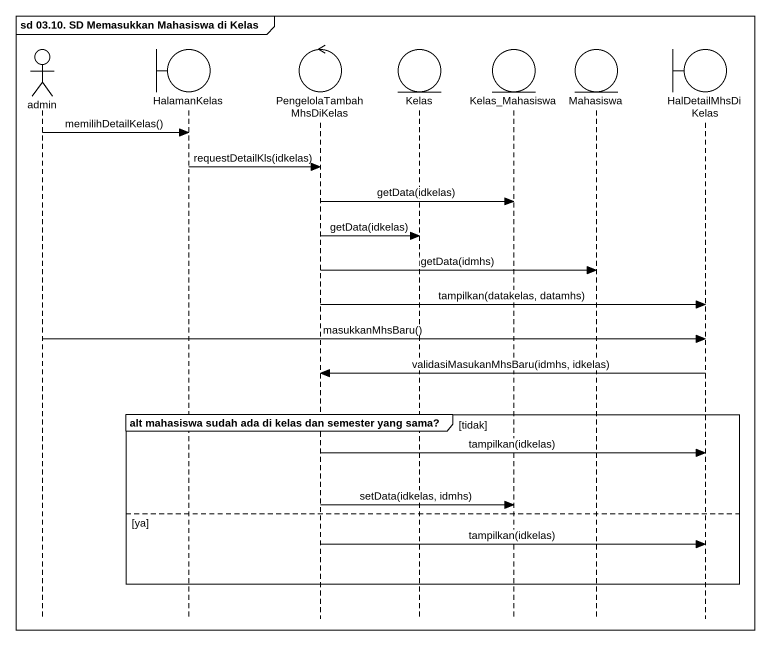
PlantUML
@startuml
mainframe sd 03.10. SD Memasukkan Mahasiswa di Kelas
hide footbox
actor admin
boundary HalamanKelas
control PengelolaTambahMhsDiKelas
entity Kelas
entity Kelas_Mahasiswa
entity Mahasiswa
boundary HalDetailMhsDiKelas

admin -> HalamanKelas : memilihDetailKelas()
HalamanKelas -> PengelolaTambahMhsDiKelas : requestDetailKls(idkelas)
PengelolaTambahMhsDiKelas -> Kelas_Mahasiswa : getData(idkelas)
PengelolaTambahMhsDiKelas -> Kelas : getData(idkelas)
PengelolaTambahMhsDiKelas -> Mahasiswa : getData(idmhs)
PengelolaTambahMhsDiKelas -> HalDetailMhsDiKelas : tampilkan(datakelas, datamhs)
admin -> HalDetailMhsDiKelas : masukkanMhsBaru()
HalDetailMhsDiKelas -> PengelolaTambahMhsDiKelas : validasiMasukanMhsBaru(idmhs, idkelas)
group alt mahasiswa sudah ada di kelas dan semester yang sama? [tidak]
  PengelolaTambahMhsDiKelas -> HalDetailMhsDiKelas : tampilkan(idkelas)
  PengelolaTambahMhsDiKelas -> Kelas_Mahasiswa : setData(idkelas, idmhs)
else ya
  PengelolaTambahMhsDiKelas -> HalDetailMhsDiKelas : tampilkan(idkelas)
end
@enduml
